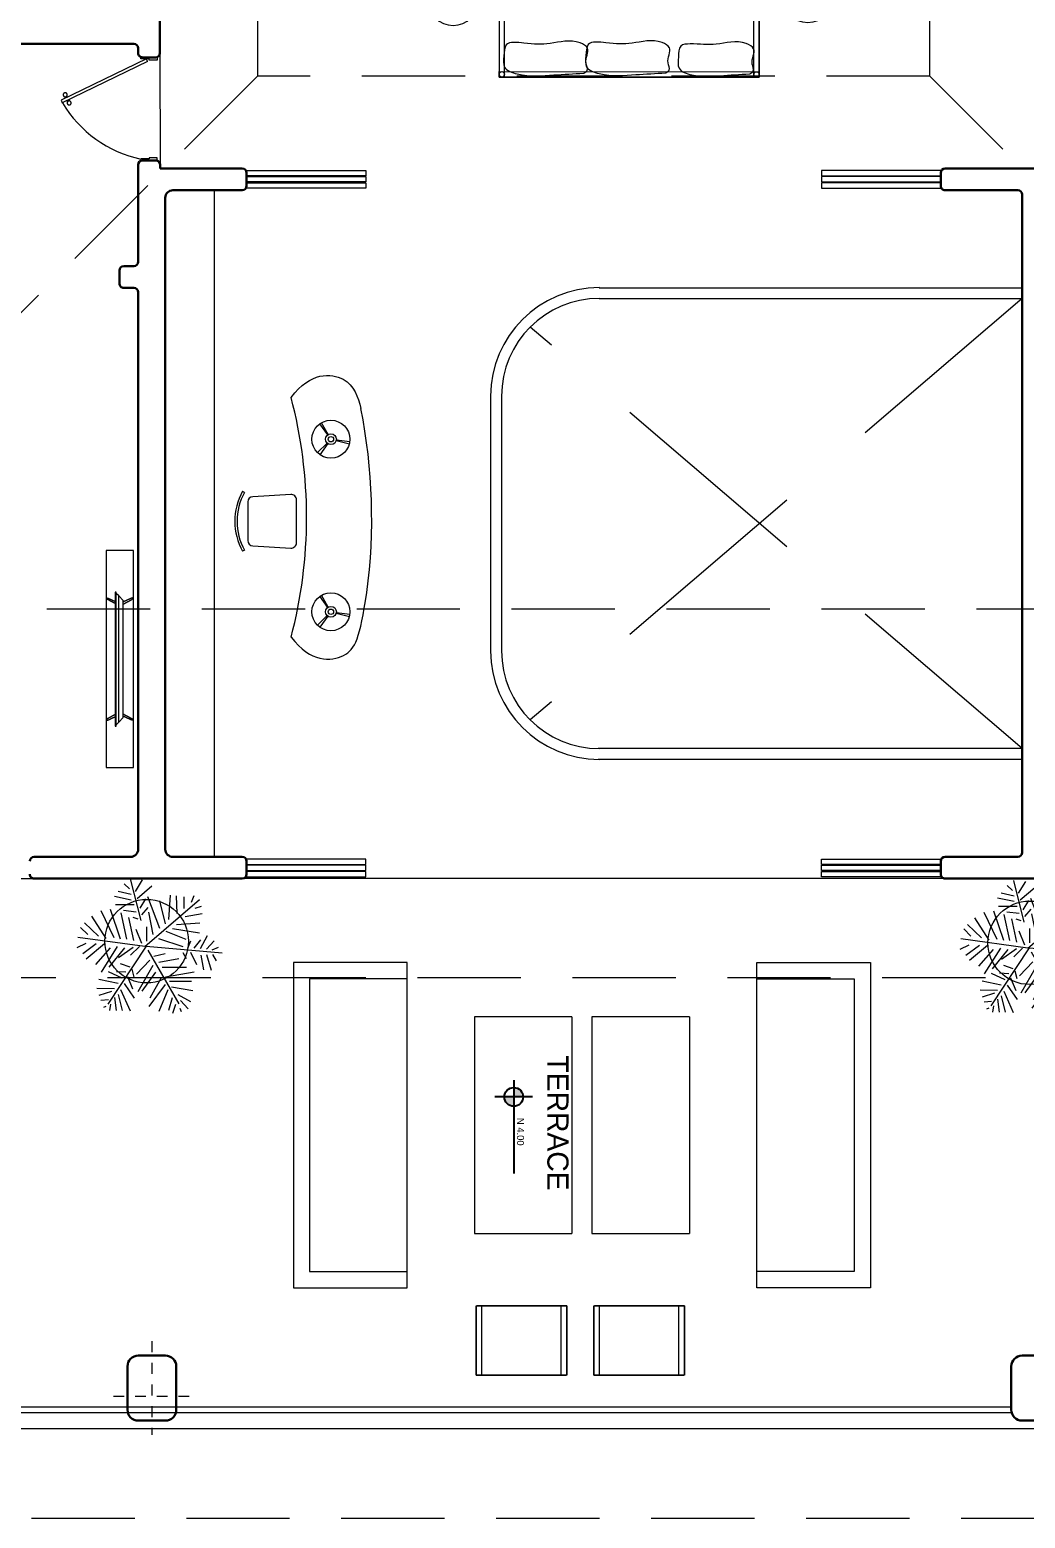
# Model space of a CAD drawing. Header units: metres. Extents: x -44 to 358, y -286 to 66.
# Drawn here: x -4.92 to 4.26, y -284.84 to -271.11 of the extents above; entities that cross this region are included whole.
import ezdxf

# ---------------------------------------------------------------- set-up
doc = ezdxf.new("R2010")
doc.units = ezdxf.units.M
doc.header["$LTSCALE"] = 0.3
for name, pattern in [('DASHED', [0.75, 0.5, -0.25]), ('DASHED2', [9.525, 6.35, -3.175]), ('HIDDEN2', [4.7625, 3.175, -1.5875])]:
    doc.linetypes.add(name, pattern=pattern)
for name, color, linetype, lineweight in [('01_Mobiliario', 19, 'Continuous', 0), ('A-DOOR', 7, 'Continuous', 5), ('A-WALL', 7, 'Continuous', 30), ('baños', 141, 'Continuous', 0), ('Columnas', 7, 'Continuous', 18), ('EJES', 43, 'DASHED', 0), ('MOBILIARIOS', 252, 'Continuous', 0), ('muros bajitos', 252, 'Continuous', 5), ('piso', 251, 'Continuous', 18)]:
    doc.layers.add(name, color=color, linetype=linetype, lineweight=lineweight)
doc.layers.add('ARBOLES CTB', color=7, linetype='Continuous', lineweight=0, true_color=0x4f6a34, transparency=0.3)
doc.layers.add('Techos 1', color=7, linetype='HIDDEN2', lineweight=9, true_color=0x42391a)
doc.layers.add('TEXTOS', color=4, linetype='Continuous')
doc.styles.add('ESC100-2mm', font='arial.ttf', dxfattribs={"height": 0.15})

# ---------------------------------------------------------------- blocks, each defined once
blk = doc.blocks.new('A$C309F5F81')
at = {"linetype": 'ByBlock'}
for p, q in [((0.574, 0.659), (0.649, 0.955)), ((0.603, 0.817), (0.499, 0.906)), ((0.614, 0.866), (0.564, 0.949)), ((0.645, 0.845), (0.738, 0.866)), ((0.657, 0.884), (0.696, 0.92)), ((0.192, 0.747), (0.145, 0.762)), ((0.549, 0.475), (0.16, 0.809)), ((0.218, 0.791), (0.198, 0.838)), ((0.268, 0.744), (0.268, 0.828)), ((0.319, 0.71), (0.323, 0.836)), ((0.377, 0.666), (0.366, 0.84)), ((0.401, 0.635), (0.441, 0.8)), ((0.441, 0.603), (0.527, 0.828)), ((0.57, 0.699), (0.525, 0.752)), ((0.582, 0.748), (0.542, 0.813)), ((0.624, 0.77), (0.756, 0.77)), ((0.645, 0.805), (0.764, 0.831)), ((0.263, 0.688), (0.141, 0.71)), ((0.323, 0.631), (0.158, 0.643)), ((0.488, 0.56), (0.52, 0.718)), ((0.596, 0.669), (0.631, 0.681)), ((0.61, 0.72), (0.699, 0.73)), ((0.626, 0.517), (0.662, 0.682)), ((0.677, 0.528), (0.717, 0.714)), ((0.72, 0.528), (0.791, 0.737)), ((0.767, 0.536), (0.859, 0.729)), ((0.823, 0.532), (0.925, 0.69)), ((0.878, 0.548), (0.977, 0.643)), ((0.152, 0.46), (0.103, 0.553)), ((0.351, 0.603), (0.16, 0.573)), ((0.398, 0.583), (0.257, 0.527)), ((0.452, 0.532), (0.279, 0.474)), ((0.535, 0.513), (0.535, 0.615)), ((0.549, 0.475), (1.024, 0.54)), ((0.57, 0.497), (0.61, 0.596)), ((0.953, 0.56), (1.004, 0.611)), ((0.539, 0.477), (0, 0.431)), ((0.071, 0.452), (0.024, 0.47)), ((0.111, 0.456), (0.057, 0.516)), ((0.197, 0.462), (0.15, 0.523)), ((0.225, 0.434), (0.182, 0.346)), ((0.243, 0.464), (0.221, 0.516)), ((0.279, 0.432), (0.254, 0.389)), ((0.526, 0.449), (0.307, 0.067)), ((0.484, 0.407), (0.405, 0.426)), ((0.539, 0.477), (0.811, 0.066)), ((0.587, 0.474), (0.649, 0.414)), ((0.63, 0.469), (0.736, 0.395)), ((0.692, 0.465), (0.803, 0.328)), ((0.744, 0.474), (0.859, 0.292)), ((0.795, 0.465), (0.898, 0.347)), ((0.835, 0.493), (0.964, 0.386)), ((0.893, 0.493), (0.988, 0.422)), ((0.968, 0.497), (1.032, 0.465)), ((0.067, 0.417), (0.042, 0.373)), ((0.111, 0.417), (0.077, 0.306)), ((0.15, 0.413), (0.132, 0.309)), ((0.426, 0.328), (0.252, 0.328)), ((0.448, 0.363), (0.307, 0.39)), ((0.492, 0.339), (0.598, 0.154)), ((0.513, 0.377), (0.607, 0.279)), ((0.652, 0.329), (0.72, 0.351)), ((0.401, 0.26), (0.197, 0.296)), ((0.374, 0.229), (0.216, 0.229)), ((0.433, 0.253), (0.512, 0.107)), ((0.473, 0.292), (0.57, 0.158)), ((0.696, 0.213), (0.624, 0.109)), ((0.64, 0.313), (0.626, 0.258)), ((0.671, 0.263), (0.635, 0.174)), ((0.684, 0.293), (0.749, 0.296)), ((0.71, 0.249), (0.807, 0.295)), ((0.738, 0.213), (0.874, 0.241)), ((0.358, 0.189), (0.208, 0.163)), ((0.315, 0.135), (0.224, 0.084)), ((0.354, 0.111), (0.381, 0.02)), ((0.386, 0.166), (0.448, 0.013)), ((0.405, 0.206), (0.52, 0.048)), ((0.72, 0.17), (0.653, 0.017)), ((0.738, 0.135), (0.71, 0.02)), ((0.764, 0.113), (0.753, 0.02)), ((0.764, 0.174), (0.888, 0.177)), ((0.785, 0.156), (0.874, 0.127)), ((0.295, 0.091), (0.24, 0.032)), ((0.299, 0.036), (0.291, 0.013)), ((0.33, 0.064), (0.351, 0)), ((0.793, 0.066), (0.799, 0.02)), ((0.807, 0.095), (0.86, 0.091)), ((0.825, 0.048), (0.842, 0.042))]:
    blk.add_line(p, q, dxfattribs=at)
blk = doc.blocks.new('A$C58f5b6b7')
at = {"layer": 'MOBILIARIOS'}
for points in [[(0, 0.253), (2, 0.253), (2, 0), (0, 0)], [(0.382, 0.16), (0.382, 0.169), (1.618, 0.169), (1.618, 0.16)]]:
    blk.add_lwpolyline(points, close=True, dxfattribs=at)
for points in [[(1.606, 0.16), (1.582, 0.137), (1, 0.137), (0.418, 0.137), (0.394, 0.16)], [(1.582, 0.137), (1.54, 0.097), (0.46, 0.097), (0.418, 0.137)]]:
    blk.add_lwpolyline(points, dxfattribs=at)
for points, degree in [([(0.451, 0.238, -0.005), (0.447, 0.246, -0.005), (0.442, 0.246, -0.005), (0.432, 0.246, -0.005), (0.437, 0.237, -0.005)], 3), ([(0.437, 0.237, -0.005), (0.453, 0.203, -0.005), (0.468, 0.169, -0.005)], 2), ([(0.488, 0.169, -0.005), (0.47, 0.204, -0.005), (0.451, 0.238, -0.005)], 2), ([(1.512, 0.169, -0.005), (1.53, 0.204, -0.005), (1.549, 0.238, -0.005)], 2), ([(1.563, 0.237, -0.005), (1.547, 0.203, -0.005), (1.532, 0.169, -0.005)], 2), ([(1.549, 0.238, -0.005), (1.553, 0.246, -0.005), (1.558, 0.246, -0.005), (1.568, 0.246, -0.005), (1.563, 0.237, -0.005)], 3), ([(0.437, 0.017, -0.005), (0.455, 0.057, -0.005), (0.474, 0.097, -0.005)], 2), ([(0.495, 0.097, -0.005), (0.473, 0.057, -0.005), (0.451, 0.016, -0.005)], 2), ([(1.505, 0.097), (1.527, 0.057), (1.549, 0.016)], 2), ([(1.563, 0.017), (1.545, 0.057), (1.526, 0.097)], 2)]:
    blk.add_open_spline(points, degree=degree, dxfattribs=at)
for points in [[(0.451, 0.016, -0.005), (0.447, 0.008, -0.005), (0.442, 0.008, -0.005), (0.432, 0.008, -0.005), (0.437, 0.017, -0.005)], [(1.549, 0.016), (1.553, 0.008), (1.558, 0.008), (1.568, 0.008), (1.563, 0.017)]]:
    blk.add_open_spline(points, degree=3, knots=[-0.08544201, -0.08544201, -0.08544201, -0.08544201, -0.04272101, 0, 0, 0, 0], dxfattribs=at)
blk = doc.blocks.new('puerta 1.00')
at = {"layer": 'A-DOOR'}
for p, q in [((-0.15, -0.012), (-0.937, -0.395)), ((-0.138, -0.038), (-0.925, -0.42)), ((-0.138, -0.038), (-0.15, -0.012)), ((-0.937, -0.395), (-0.925, -0.42)), ((-0.895, -0.374), (-0.9, -0.364)), ((-0.878, -0.366), (-0.883, -0.356)), ((-0.882, -0.4), (-0.877, -0.41)), ((-0.865, -0.392), (-0.86, -0.402))]:
    blk.add_line(p, q, dxfattribs=at)
for points in [[(-0.05, 0), (-0.05, -0.025), (-0.125, -0.025), (-0.125, -0.012), (-0.2, -0.012), (-0.2, 0), (-0.05, 0)], [(-0.05, -0.95), (-0.05, -0.925), (-0.125, -0.925), (-0.125, -0.937), (-0.2, -0.937), (-0.2, -0.95), (-0.05, -0.95)]]:
    blk.add_lwpolyline(points, dxfattribs=at)
blk.add_arc((0.037, 0.16), 1.123, 211.1336, 257.8343, dxfattribs=at)
for points in [[(-0.898, -0.364), (-0.903, -0.364), (-0.912, -0.359), (-0.917, -0.35), (-0.917, -0.34), (-0.912, -0.332), (-0.903, -0.327), (-0.893, -0.327), (-0.884, -0.332), (-0.879, -0.34), (-0.879, -0.35), (-0.884, -0.359), (-0.893, -0.364), (-0.898, -0.364)], [(-0.862, -0.439), (-0.867, -0.439), (-0.875, -0.434), (-0.88, -0.426), (-0.88, -0.416), (-0.875, -0.407), (-0.867, -0.402), (-0.857, -0.402), (-0.848, -0.407), (-0.843, -0.416), (-0.843, -0.426), (-0.848, -0.434), (-0.857, -0.439), (-0.862, -0.439)]]:
    blk.add_open_spline(points, degree=2, dxfattribs=at)
blk = doc.blocks.new('A$Ca77e88c0')
at = {"layer": 'MOBILIARIOS', "linetype": 'Continuous'}
for p, q in [((0, 1.346), (0.243, 0.761)), ((0.243, 0.76), (0, 1.346))]:
    blk.add_line(p, q, dxfattribs=at)
for points in [[(1.008, 1.422, 0.103931), (0.857, 1.635, 0.481643), (0.668, 1.624, 0.047693), (0.654, 1.599, 0.047693)], [(1.008, 1.422, -0.103931), (1.053, 1.163, -0.481643), (0.912, 1.038, -0.047693), (0.884, 1.046, -0.047693)]]:
    blk.add_lwpolyline(points, format="xyb", dxfattribs=at)
blk.add_circle((0.849, 0.5), 0.23, dxfattribs=at)
for centre, radius, start, end in [((0.521, 0.874), 0.736, 79.5964, 123.1415), ((0.612, 0.667), 0.901, 88.3763, 121.4796), ((0.612, 0.667), 0.901, 88.3763, 121.4796), ((0.587, 0.249), 1.279, 88.4542, 107.9351), ((0.587, 0.249), 1.279, 88.4542, 107.9351), ((0.858, 1.457), 0.248, 153.2165, 169.9182), ((0.858, 1.457), 0.248, 153.2165, 169.9182), ((0.643, 1.585), 0.0175, 250.4542, 52.0587), ((0.643, 1.585), 0.0175, 250.4542, 52.0587), ((0.462, 1.187), 0.549, 23.3314, 53.5948), ((0.462, 1.187), 0.549, 23.3314, 53.5948), ((0.1, 1.319), 0.103, 121.9514, 165.0616), ((0.482, 0.53), 0.979, 111.4631, 116.5118), ((0.142, 1.468), 0.0325, 136.3787, 235.7351), ((0.142, 1.468), 0.0325, 235.6979, 268.7539), ((1.028, 1.543), 0.416, 185.8786, 223.4033), ((1.028, 1.543), 0.416, 185.8786, 223.4033), ((0.456, 1.2), 0.549, 351.575, 21.8384), ((0.456, 1.2), 0.549, 351.575, 21.8384), ((1.108, 1.351), 0.416, 181.7665, 219.2912), ((0.194, 1.672), 0.901, 283.6902, 316.7935), ((0.194, 1.672), 0.901, 283.6902, 316.7935), ((0.277, 1.462), 0.736, 282.0283, 325.5734), ((-0.121, 1.949), 1.279, 297.2347, 316.7156), ((-0.121, 1.949), 1.279, 297.2347, 316.7156), ((0.927, 1.291), 0.248, 235.2516, 251.9533), ((0.927, 1.291), 0.248, 235.2516, 251.9533), ((0.867, 1.048), 0.0175, 353.1111, 154.7156), ((0.867, 1.048), 0.0175, 353.1111, 154.7156), ((0.295, 0.849), 0.103, 240.0914, 283.2016), ((0.005, 1.677), 0.979, 288.6412, 293.6898), ((0.431, 0.774), 0.0325, 169.4347, 268.7911), ((0.431, 0.774), 0.0325, 136.3787, 169.4347), ((0.431, 0.774), 0.0325, 136.3787, 169.4347)]:
    blk.add_arc(centre, radius, start, end, dxfattribs=at)
blk = doc.blocks.new('A$C6528a993')
at = {"layer": 'TEXTOS', "transparency": 33554534}
h = blk.add_hatch(color=256, dxfattribs=at)
h.dxf.hatch_style = 1
h.paths.add_polyline_path([(31.964, 10.25, 0.414214), (31.878, 10.163), (31.964, 10.163)])
h.paths.add_polyline_path([(32.051, 10.163), (31.964, 10.163), (31.964, 10.077, 0.414214)])
at = {"layer": '01_Mobiliario'}
for p, q in [((31.224, 10.7), (33.224, 10.7)), ((31.224, 10.7), (31.224, 9.8)), ((31.224, 9.8), (33.224, 9.8))]:
    blk.add_line(p, q, dxfattribs=at)
at = {"layer": 'A-DOOR'}
for points in [[(23.419, 13), (23.469, 13), (23.469, 14.1), (23.419, 14.1)], [(23.474, 13), (23.524, 13), (23.524, 14.1), (23.474, 14.1)], [(23.532, 13), (23.582, 13), (23.582, 14.1), (23.532, 14.1)], [(29.77, 14.1), (29.82, 14.1), (29.82, 13), (29.77, 13)], [(29.825, 14.1), (29.875, 14.1), (29.875, 13), (29.825, 13)], [(29.883, 14.1), (29.933, 14.1), (29.933, 13), (29.883, 13)], [(23.419, 8.8), (23.469, 8.8), (23.469, 7.7), (23.419, 7.7)], [(23.474, 8.8), (23.524, 8.8), (23.524, 7.7), (23.474, 7.7)], [(23.532, 8.8), (23.582, 8.8), (23.582, 7.7), (23.532, 7.7)], [(29.77, 7.7), (29.82, 7.7), (29.82, 8.8), (29.77, 8.8)], [(29.825, 7.7), (29.875, 7.7), (29.875, 8.8), (29.825, 8.8)], [(29.883, 7.7), (29.933, 7.7), (29.933, 8.8), (29.883, 8.8)]]:
    blk.add_lwpolyline(points, close=True, dxfattribs=at)
at = {"layer": 'A-WALL'}
for p, q in [((29.95, 16.06), (29.95, 14.14)), ((23.4, 14.14), (23.4, 15.06)), ((23.64, 14.85), (29.71, 14.85)), ((23.6, 14.81), (23.6, 14.14)), ((29.75, 14.81), (29.75, 14.14)), ((29.79, 14.1), (29.91, 14.1)), ((23.4, 7.66), (23.4, 6.902)), ((23.6, 7.018), (23.6, 7.663)), ((29.75, 7.02), (29.75, 7.66)), ((29.95, 7.66), (29.95, 5.74)), ((18.84, 6.9), (22.335, 6.9)), ((23.365, 6.902), (23.399, 6.902)), ((23.67, 6.95), (29.68, 6.95)), ((22.375, 6.74), (22.375, 6.86)), ((23.325, 6.74), (23.325, 6.862)), ((22.25, 6.66), (22.25, 4.74)), ((22.29, 6.7), (22.335, 6.7)), ((24.26, 6.7), (23.365, 6.7)), ((24.3, 6.566), (24.3, 6.66)), ((24.5, 6.66), (24.5, 6.566)), ((29.68, 6.7), (24.54, 6.7)), ((29.75, 5.74), (29.75, 6.629)), ((24.46, 6.526), (24.34, 6.526))]:
    blk.add_line(p, q, dxfattribs=at)
at = {"layer": 'A-WALL', "transparency": 33554684}
for p, q in [((23.44, 14.1), (23.56, 14.1)), ((23.44, 7.7), (23.56, 7.7)), ((29.79, 7.7), (29.91, 7.7))]:
    blk.add_line(p, q, dxfattribs=at)
at = {"layer": 'A-WALL'}
for points in [[(34.85, 15.2), (34.45, 15.2, 0.414214), (34.35, 15.1), (34.35, 14.85, 0.414214), (34.45, 14.75), (34.85, 14.75, 0.414214), (34.95, 14.85), (34.95, 15.1, 0.414214)], [(34.85, 6.601), (34.45, 6.601, -0.414214), (34.35, 6.701), (34.35, 6.951, -0.414214), (34.45, 7.051), (34.85, 7.051, -0.414214), (34.95, 6.951), (34.95, 6.701, -0.414214)]]:
    blk.add_lwpolyline(points, format="xyb", close=True, dxfattribs=at)
for centre, radius, start, end in [((23.64, 14.81), 0.04, 90, 180), ((29.71, 14.81), 0.04, 0, 90), ((23.44, 14.14), 0.04, 180, 270), ((29.79, 14.14), 0.04, 180, 270), ((29.91, 14.14), 0.04, 270, 360), ((23.44, 7.66), 0.04, 90, 180), ((23.56, 7.66), 0.04, 0, 90), ((29.79, 7.66), 0.04, 90, 180), ((29.91, 7.66), 0.04, 0, 90), ((23.67, 7.02), 0.07, 180, 270), ((29.68, 7.02), 0.07, 270, 0), ((22.335, 6.86), 0.04, 0, 90), ((23.365, 6.862), 0.04, 90, 180), ((22.335, 6.74), 0.04, 270, 0), ((23.365, 6.74), 0.04, 180, 270), ((22.29, 6.66), 0.04, 90, 180), ((24.26, 6.66), 0.04, 0, 90), ((24.54, 6.66), 0.04, 90, 180), ((29.68, 6.63), 0.07, 0, 90), ((24.34, 6.566), 0.04, 180, 270), ((24.46, 6.566), 0.04, 270, 0), ((29.79, 5.74), 0.04, 180, 270), ((29.91, 5.74), 0.04, 270, 0)]:
    blk.add_arc(centre, radius, start, end, dxfattribs=at)
at = {"layer": 'A-WALL', "transparency": 33554684}
blk.add_arc((23.56, 14.14), 0.04, 270, 0, dxfattribs=at)
at = {"layer": 'EJES', "ltscale": 0.03}
for p, q in [((34.725, 6.471), (34.725, 7.197)), ((34.217, 6.826), (35.08, 6.826))]:
    blk.add_line(p, q, dxfattribs=at)
at = {"layer": 'MOBILIARIOS'}
for p, q in [((30.724, 12.403), (30.724, 13.453)), ((30.724, 13.453), (33.724, 13.453)), ((33.724, 13.453), (33.724, 12.403)), ((30.874, 12.403), (30.874, 13.303)), ((30.874, 13.303), (33.574, 13.303)), ((33.574, 13.303), (33.574, 12.403)), ((22.557, 12.427), (21.647, 12.427)), ((22.556, 10.027), (22.557, 12.427)), ((33.724, 12.403), (30.724, 12.403)), ((31.224, 11.784), (33.224, 11.784)), ((31.224, 11.784), (31.224, 10.884)), ((33.224, 10.884), (33.224, 11.784)), ((33.89, 11.736), (33.89, 10.906)), ((34.53, 11.736), (33.89, 11.736)), ((33.89, 11.736), (33.89, 10.906)), ((34.53, 11.686), (33.89, 11.686)), ((34.53, 10.901), (34.53, 11.731)), ((34.53, 10.9), (34.53, 11.73)), ((31.224, 10.884), (33.224, 10.884)), ((33.89, 10.951), (34.53, 10.95)), ((33.89, 10.9), (34.53, 10.9)), ((33.224, 9.8), (33.224, 10.7)), ((34.53, 10.651), (33.89, 10.651)), ((33.89, 10.651), (33.89, 9.821)), ((34.53, 10.601), (33.89, 10.601)), ((34.53, 9.816), (34.53, 10.646)), ((21.646, 10.027), (22.556, 10.027)), ((33.89, 9.867), (34.53, 9.866)), ((33.89, 9.816), (34.53, 9.816)), ((33.724, 9.181), (30.724, 9.181)), ((30.724, 9.181), (30.724, 8.131)), ((30.874, 9.181), (30.874, 8.281)), ((33.574, 8.281), (33.574, 9.181)), ((33.724, 8.131), (33.724, 9.181)), ((25.903, 8.527), (25.919, 8.651)), ((27.495, 8.527), (27.51, 8.651)), ((25.909, 8.526), (25.94, 8.647)), ((27.501, 8.526), (27.531, 8.647)), ((25.854, 8.452), (25.745, 8.39)), ((25.856, 8.448), (25.755, 8.376)), ((25.932, 8.442), (26.021, 8.353)), ((25.938, 8.448), (26.04, 8.376)), ((27.445, 8.452), (27.337, 8.39)), ((27.448, 8.448), (27.346, 8.376)), ((27.524, 8.442), (27.612, 8.353)), ((27.529, 8.448), (27.631, 8.376)), ((30.874, 8.281), (33.574, 8.281)), ((30.724, 8.131), (33.724, 8.131)), ((26.388, 7.68), (26.378, 7.663)), ((26.921, 7.68), (26.93, 7.663)), ((23.6, 7.4), (29.75, 7.4))]:
    blk.add_line(p, q, dxfattribs=at)
for points in [[(22.557, 12.427), (22.557, 12.377), (21.647, 12.377), (21.647, 12.427)], [(22.507, 12.427), (22.557, 12.427), (22.556, 10.027), (22.506, 10.027)], [(33.89, 11.736), (34.53, 11.736), (34.53, 10.9), (33.89, 10.9)], [(33.89, 10.651), (34.53, 10.651), (34.53, 9.816), (33.89, 9.816)], [(22.556, 10.027), (22.556, 10.077), (21.646, 10.077), (21.646, 10.027)]]:
    blk.add_lwpolyline(points, close=True, dxfattribs=at)
blk.add_lwpolyline([(26.476, 7.71), (26.832, 7.71, 0.39805), (26.882, 7.757), (26.901, 8.107, 0.430564), (26.851, 8.16), (26.457, 8.16, 0.430564), (26.407, 8.107), (26.427, 7.757, 0.39805)], format="xyb", close=True, dxfattribs=at)
for centre, radius in [((22.532, 12.402), 0.025), ((22.531, 10.052), 0.025), ((25.897, 8.477), 0.175), ((27.489, 8.477), 0.175), ((25.897, 8.477), 0.05), ((27.489, 8.477), 0.05), ((25.897, 8.477), 0.025), ((27.489, 8.477), 0.025)]:
    blk.add_circle(centre, radius, dxfattribs=at)
for centre, radius, start, end in [((26.631, 3.612), 5.241, 82.5492, 101.1903), ((26.617, 3.911), 4.342, 75.2505, 104.7495), ((26.654, 8.16), 0.569, 240.9454, 299.0546), ((26.654, 8.16), 0.549, 240.9454, 299.0546)]:
    blk.add_arc(centre, radius, start, end, dxfattribs=at)
for points in [[(22.527, 12.339), (22.544, 12.065), (22.537, 11.805), (22.475, 11.688), (22.371, 11.681), (22.27, 11.704), (22.251, 11.789), (22.254, 12.03), (22.247, 12.307), (22.296, 12.375), (22.436, 12.362), (22.501, 12.372), (22.527, 12.339)], [(22.518, 11.564), (22.534, 11.29), (22.524, 10.951), (22.462, 10.834), (22.358, 10.828), (22.257, 10.85), (22.241, 11.013), (22.244, 11.254), (22.238, 11.531), (22.286, 11.599), (22.426, 11.586), (22.492, 11.596), (22.518, 11.564)], [(22.521, 10.808), (22.537, 10.534), (22.527, 10.195), (22.465, 10.078), (22.361, 10.072), (22.26, 10.094), (22.244, 10.257), (22.247, 10.498), (22.241, 10.775), (22.29, 10.843), (22.43, 10.83), (22.495, 10.84), (22.521, 10.808)]]:
    blk.add_spline(points, degree=3, dxfattribs=at)
for points in [[(27.722, 8.11), (27.961, 8.289), (27.934, 8.671), (27.734, 8.741), (27.311, 8.809)], [(25.512, 8.11), (25.273, 8.289), (25.3, 8.671), (25.504, 8.723), (25.614, 8.754)]]:
    blk.add_open_spline(points, degree=3, dxfattribs=at)
at = {"layer": 'muros bajitos'}
for p, q in [((24.5, 10.952), (24.5, 14.85)), ((24.6, 10.952), (24.6, 14.85)), ((28.75, 14.85), (28.75, 10.942)), ((28.85, 14.85), (28.85, 10.942)), ((34.827, 14.75), (34.827, 1.35)), ((34.877, 14.754), (34.877, 1.346)), ((25.5, 10.05), (27.85, 10.05)), ((25.5, 9.95), (27.85, 9.95))]:
    blk.add_line(p, q, dxfattribs=at)
for centre, radius, start, end in [((25.501, 10.952), 1.002, 179.9814, 269.8914), ((25.501, 10.952), 0.902, 179.9814, 269.8914), ((27.848, 10.952), 0.902, 270.1086, 0.0186), ((27.848, 10.952), 1.002, 270.1086, 0.0186)]:
    blk.add_arc(centre, radius, start, end, dxfattribs=at)
at = {"layer": 'piso'}
for p, q in [((35.025, 20.937), (35.025, 0.863)), ((29.95, 14.14), (29.95, 7.66)), ((22.335, 6.9), (23.366, 6.902)), ((29.95, 2.038), (29.95, 5.762))]:
    blk.add_line(p, q, dxfattribs=at)
at = {"layer": 'piso', "color": 9, "linetype": 'DASHED2', "true_color": 0xc7c8ca}
for p, q in [((24.6, 14.85), (28.486, 10.315)), ((28.75, 14.85), (24.863, 10.315))]:
    blk.add_line(p, q, dxfattribs=at)
at = {"layer": 'piso'}
for centre in [(30.542, 14.921), (30.527, 6.778)]:
    blk.add_circle(centre, 0.385, dxfattribs=at)
at = {"layer": 'Techos 1'}
for p, q in [((35.85, 0), (35.85, 21.8)), ((22.547, 14), (26.45, 17.9)), ((22.547, 14), (7.8, 14)), ((22.547, 14), (22.547, 7.8)), ((10.4, 7.8), (22.547, 7.8)), ((22.547, 7.8), (26.45, 3.9))]:
    blk.add_line(p, q, dxfattribs=at)
blk.add_lwpolyline([(30.861, 16.811), (27.466, 16.811), (27.466, 4.989), (30.861, 4.989)], close=True, dxfattribs=at)
at = {"layer": 'TEXTOS'}
for p, q in [((31.964, 10.337), (31.964, 9.989)), ((31.81, 10.163), (32.671, 10.163))]:
    blk.add_line(p, q, dxfattribs=at)
blk.add_circle((31.964, 10.163), 0.0865, dxfattribs=at)
at = {"layer": 'A-DOOR', "rotation": 90.00000000000001}
blk.add_blockref('puerta 1.00', (22.375, 6.925), dxfattribs=at)
at = {"layer": 'ARBOLES CTB', "xscale": -1.298522266356366, "yscale": 1.298522266356366, "zscale": 1.298522266356366, "rotation": 90}
for p in [(31.208, 15.616), (31.193, 7.473)]:
    blk.add_blockref('A$C309F5F81', p, dxfattribs=at)
at = {"layer": 'MOBILIARIOS', "rotation": 56.16031382123446}
blk.add_blockref('A$Ca77e88c0', (21.768, 11.891), dxfattribs=at)
at = {"layer": 'MOBILIARIOS', "xscale": -1}
for name, p, rotation in [('A$Ca77e88c0', (21.793, 10.588), 123.8268872980607), ('A$C58f5b6b7', (26.925, 6.657, 0.005), 180)]:
    blk.add_blockref(name, p, dxfattribs=dict(at, rotation=rotation))
at = {"layer": 'baños', "linetype": 'Continuous', "flags": 8}
for tag, p in [('MATERIAL', (17.485, 20.481, 0)), ('PRODUCT', (17.485, 20.481, 0)), ('TRADENAME', (17.485, 20.481, 0)), ('MODELNUMBER', (17.485, 20.481, 0)), ('MATERIAL', (18.66, 20.481, 0)), ('PRODUCT', (18.66, 20.481, 0)), ('TRADENAME', (18.66, 20.481, 0)), ('MODELNUMBER', (18.66, 20.481, 0))]:
    blk.add_attdef(tag, p, '', height=0.0000254, rotation=180.0001, dxfattribs=at)
at = {"layer": 'TEXTOS', "insert": (30.506, 10.47), "char_height": 0.195, "width": 3.40488, "attachment_point": 7}
blk.add_mtext('\\pi1.07565;{\\fChampagne & Limousines|b0|i0|c0|p34;TERRACE }', dxfattribs=at)
at = {"layer": 'TEXTOS', "insert": (32.157, 10.258), "char_height": 0.065, "attachment_point": 1, "style": 'ESC100-2mm'}
blk.add_mtext_dynamic_manual_height_columns('{\\Ftxt|c0;N 4.00}', width=2.21694, gutter_width=0.5, heights=[0], dxfattribs=at)

msp = doc.modelspace()

# ---------------------------------------------------------------- block references
at = {"layer": 'Columnas', "ltscale": 0.2, "rotation": 270}
msp.add_blockref('A$C6528a993', (-10.6218239, -248.9911924), dxfattribs=at)

doc.saveas('drawing.dxf')
